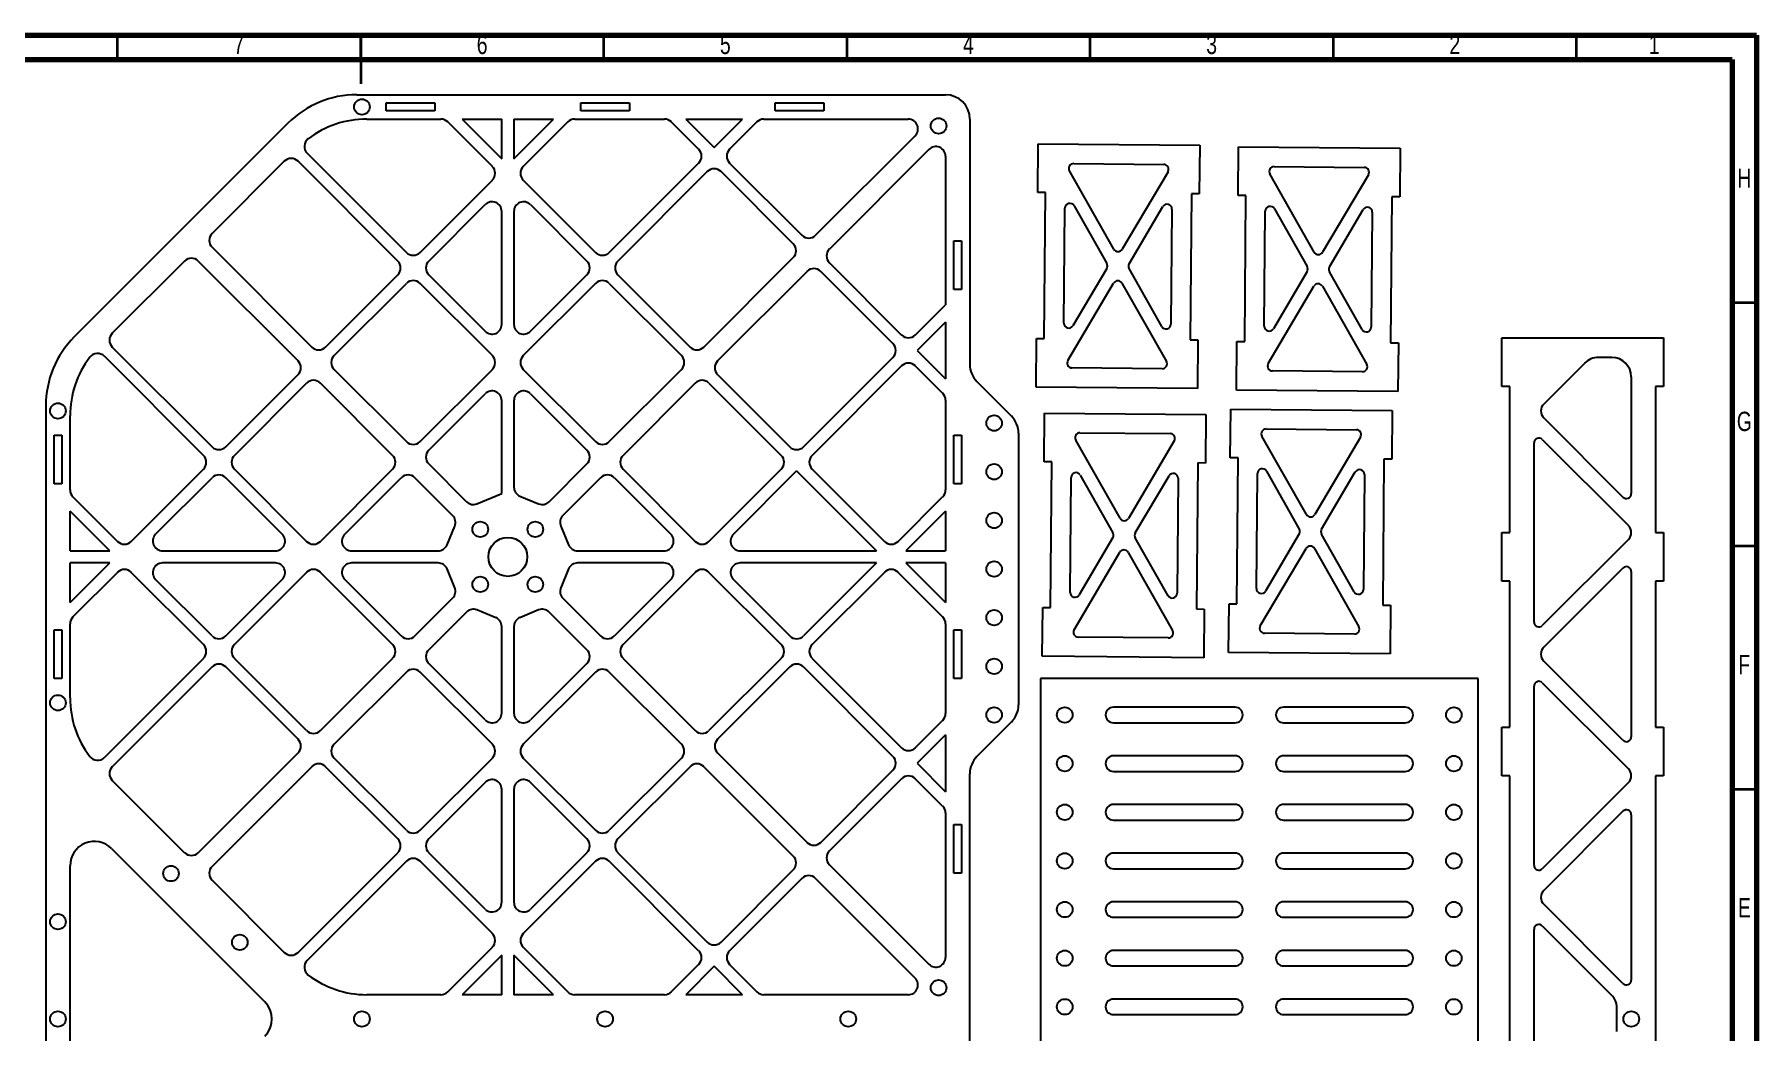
# Model space of a CAD drawing. Header units: millimetres. Extents: x 0 to 589, y 0 to 415.
# Drawn here: x 234.9 to 589, y 210.1 to 415.1 of the extents above; entities that cross this region are included whole.
import ezdxf

# ---------------------------------------------------------------- set-up
doc = ezdxf.new("R2010")
doc.units = ezdxf.units.MM
doc.styles.add('SLDTEXTSTYLE0', font='TXT', dxfattribs={"width": 0.75})

msp = doc.modelspace()

# ---------------------------------------------------------------- linework, layer by layer
at = {"color": 7, "linetype": 'Continuous', "lineweight": 70}
for p, q in [((15, 415), (589, 415)), ((589, 415), (589, 5)), ((20, 410), (584, 410)), ((584, 410), (584, 10))]:
    msp.add_line(p, q, dxfattribs=at)
at = {"color": 7, "linetype": 'Continuous', "lineweight": 35}
for p, q in [((252, 410), (252, 415)), ((302, 410), (302, 415)), ((302, 415), (302, 405)), ((352, 410), (352, 415)), ((402, 410), (402, 415)), ((452, 410), (452, 415)), ((502, 410), (502, 415)), ((552, 410), (552, 415)), ((584, 360), (589, 360)), ((584, 310), (589, 310)), ((584, 260), (589, 260))]:
    msp.add_line(p, q, dxfattribs=at)
at = {"color": 7, "linetype": 'Continuous', "lineweight": 25}
for p, q in [((301.17, 402.72), (422.24, 402.72)), ((307.24, 401.03), (317.24, 401.03)), ((307.24, 399.42), (307.24, 401.03)), ((317.24, 401.03), (317.24, 399.42)), ((347.24, 401.03), (357.24, 401.03)), ((347.24, 399.42), (347.24, 401.03)), ((357.24, 401.03), (357.24, 399.42)), ((387.24, 401.03), (397.24, 401.03)), ((387.24, 399.42), (387.24, 401.03)), ((397.24, 401.03), (397.24, 399.42)), ((287.03, 396.87), (243.1, 352.93)), ((303.24, 397.72), (318.48, 397.72)), ((317.24, 399.42), (307.24, 399.42)), ((329.06, 387.98), (319.9, 397.14)), ((322.85, 397.72), (330.99, 397.72)), ((322.85, 397.72), (330.99, 389.58)), ((330.99, 389.58), (330.99, 397.72)), ((333.49, 389.58), (341.63, 397.72)), ((333.49, 397.72), (341.63, 397.72)), ((333.49, 397.72), (333.49, 389.58)), ((344.58, 397.14), (335.42, 387.98)), ((345.99, 397.72), (364.45, 397.72)), ((357.24, 399.42), (347.24, 399.42)), ((371.48, 391.52), (365.86, 397.14)), ((368.81, 397.72), (374.66, 391.87)), ((368.81, 397.72), (380.52, 397.72)), ((374.66, 391.87), (380.52, 397.72)), ((383.47, 397.14), (377.85, 391.52)), ((384.88, 397.72), (414.58, 397.72)), ((397.24, 399.42), (387.24, 399.42)), ((427.24, 397.72), (427.24, 347.29)), ((395.52, 373.84), (415.99, 394.31)), ((291, 390.69), (311.38, 370.3)), ((418.82, 391.48), (398.35, 371.01)), ((422.24, 390.07), (422.24, 359.54)), ((441.22, 382.63), (441.3, 392.63)), ((441.3, 392.63), (474.5, 392.34)), ((474.5, 392.34), (474.42, 382.34)), ((482.42, 382.02), (482.51, 392.02)), ((482.51, 392.02), (515.71, 391.73)), ((515.71, 391.73), (515.62, 381.73)), ((286.28, 389.04), (271.43, 374.19)), ((309.61, 368.54), (289.1, 389.04)), ((353.1, 370.3), (371.48, 388.69)), ((373.25, 386.92), (354.86, 368.54)), ((390.93, 372.07), (376.08, 386.92)), ((377.85, 388.69), (392.7, 373.84)), ((456.85, 370.99), (447.72, 387.07)), ((448.6, 388.57), (467.13, 388.41)), ((467.99, 386.9), (458.58, 370.98)), ((498.05, 370.37), (488.93, 386.46)), ((489.81, 387.95), (508.34, 387.79)), ((509.19, 386.28), (499.78, 370.36)), ((314.21, 370.3), (329.06, 385.15)), ((335.42, 385.15), (350.27, 370.3)), ((442.82, 382.62), (441.22, 382.63)), ((442.55, 352.62), (442.82, 382.62)), ((315.97, 368.54), (327.57, 380.13)), ((336.9, 380.13), (348.5, 368.54)), ((446.58, 355.76), (446.79, 379.41)), ((448.66, 379.89), (455.4, 368.01)), ((459.98, 367.97), (466.93, 379.73)), ((468.79, 379.21), (468.58, 355.57)), ((472.82, 382.36), (472.55, 352.36)), ((474.42, 382.34), (472.82, 382.36)), ((484.02, 382), (482.42, 382.02)), ((483.76, 352), (484.02, 382)), ((489.86, 379.27), (496.6, 367.39)), ((501.18, 367.35), (508.13, 379.12)), ((514.02, 381.74), (513.76, 351.74)), ((515.62, 381.73), (514.02, 381.74)), ((330.99, 355.52), (330.99, 378.72)), ((333.49, 378.72), (333.49, 355.52)), ((487.79, 355.15), (487.99, 378.79)), ((509.99, 378.6), (509.78, 354.95)), ((423.93, 372.72), (425.54, 372.72)), ((423.93, 362.72), (423.93, 372.72)), ((425.54, 372.72), (425.54, 362.72)), ((265.77, 368.54), (250.92, 353.69)), ((289.1, 348.03), (268.6, 368.54)), ((271.43, 371.36), (291.93, 350.86)), ((372.54, 350.86), (390.93, 369.24)), ((294.76, 350.86), (309.61, 365.71)), ((315.97, 365.71), (327.57, 354.11)), ((336.9, 354.11), (348.5, 365.71)), ((354.86, 365.71), (369.71, 350.86)), ((393.76, 366.41), (375.37, 348.03)), ((411.43, 351.56), (396.58, 366.41)), ((398.35, 368.18), (413.2, 353.33)), ((455.39, 367.01), (448.44, 355.24)), ((466.71, 355.09), (459.97, 366.97)), ((496.59, 366.39), (489.65, 354.63)), ((507.92, 354.47), (501.17, 366.35)), ((296.53, 349.09), (311.38, 363.94)), ((329.06, 349.09), (314.21, 363.94)), ((350.27, 363.94), (335.42, 349.09)), ((353.1, 363.94), (367.95, 349.09)), ((425.54, 362.72), (423.93, 362.72)), ((447.38, 348.08), (456.79, 364)), ((458.52, 363.99), (467.65, 347.9)), ((488.59, 347.46), (497.99, 363.38)), ((499.72, 363.37), (508.85, 347.29)), ((416.03, 353.33), (422.24, 359.54)), ((422.24, 356), (416.38, 350.15)), ((422.24, 356), (422.24, 344.3)), ((250.92, 350.86), (271.43, 330.35)), ((440.87, 342.63), (440.95, 352.63)), ((440.95, 352.63), (442.55, 352.62)), ((472.55, 352.36), (474.15, 352.34)), ((474.15, 352.34), (474.07, 342.34)), ((482.07, 342.02), (482.16, 352.02)), ((482.16, 352.02), (483.76, 352)), ((513.76, 351.74), (515.36, 351.73)), ((515.36, 351.73), (515.27, 341.73)), ((536.64, 342.72), (536.64, 352.72)), ((536.64, 352.72), (569.84, 352.72)), ((569.84, 352.72), (569.84, 342.72)), ((269.66, 328.58), (249.28, 348.97)), ((393.05, 330.35), (411.43, 348.74)), ((416.38, 350.15), (422.24, 344.3)), ((545.24, 339.14), (553.66, 347.55)), ((559.24, 348.72), (556.48, 348.72)), ((274.25, 330.35), (289.1, 345.2)), ((296.53, 346.26), (311.38, 331.41)), ((314.21, 331.41), (329.06, 346.26)), ((335.42, 346.26), (350.27, 331.41)), ((353.1, 331.41), (367.95, 346.26)), ((375.37, 345.2), (390.22, 330.35)), ((413.2, 346.97), (394.82, 328.58)), ((421.65, 341.35), (416.03, 346.97)), ((428.7, 343.76), (435.77, 336.69)), ((466.77, 346.41), (448.24, 346.57)), ((507.97, 345.79), (489.44, 345.95)), ((563.24, 344.72), (563.24, 320.72)), ((276.02, 328.58), (290.87, 343.43)), ((308.55, 328.58), (293.7, 343.43)), ((315.97, 329.64), (327.57, 341.24)), ((336.9, 341.24), (348.5, 329.64)), ((370.77, 343.43), (355.93, 328.58)), ((373.6, 343.43), (388.45, 328.58)), ((422.24, 339.93), (422.24, 321.48)), ((474.07, 342.34), (440.87, 342.63)), ((515.27, 341.73), (482.07, 342.02)), ((538.24, 342.72), (536.64, 342.72)), ((538.24, 312.72), (538.24, 342.72)), ((569.84, 342.72), (568.24, 342.72)), ((568.24, 342.72), (568.24, 312.72)), ((237.24, 338.79), (237.24, 86.66)), ((242.24, 321.48), (242.24, 336.72)), ((330.99, 320.74), (330.99, 339.83)), ((333.49, 339.83), (333.49, 322.07)), ((442.49, 327.29), (442.58, 337.29)), ((442.58, 337.29), (475.78, 337)), ((475.78, 337), (475.69, 327)), ((480.79, 328.07), (480.88, 338.07)), ((480.88, 338.07), (514.08, 337.78)), ((514.08, 337.78), (513.99, 327.78)), ((437.24, 333.15), (437.24, 277.29)), ((449.88, 333.23), (468.41, 333.07)), ((488.18, 334.01), (506.71, 333.85)), ((561.53, 320.02), (545.24, 336.31)), ((238.93, 332.72), (240.54, 332.72)), ((238.93, 322.72), (238.93, 332.72)), ((240.54, 332.72), (240.54, 322.72)), ((423.93, 332.72), (425.54, 332.72)), ((423.93, 322.72), (423.93, 332.72)), ((425.54, 332.72), (425.54, 322.72)), ((458.12, 315.65), (449, 331.73)), ((469.26, 331.56), (459.85, 315.63)), ((496.43, 316.43), (487.3, 332.51)), ((507.56, 332.34), (498.16, 316.41)), ((543.24, 294.31), (543.24, 331.14)), ((544.95, 331.85), (562.66, 314.14)), ((315.97, 326.82), (323.73, 319.06)), ((340.75, 319.06), (348.5, 326.82)), ((444.09, 327.28), (442.49, 327.29)), ((443.83, 297.28), (444.09, 327.28)), ((474.09, 327.02), (473.83, 297.02)), ((475.69, 327), (474.09, 327.02)), ((482.39, 328.06), (480.79, 328.07)), ((482.13, 298.06), (482.39, 328.06)), ((512.39, 327.8), (512.13, 297.8)), ((513.99, 327.78), (512.39, 327.8)), ((240.54, 322.72), (238.93, 322.72)), ((254.81, 310.91), (269.66, 325.76)), ((259.83, 312.39), (271.43, 323.99)), ((285.85, 312.39), (274.25, 323.99)), ((276.02, 325.76), (290.87, 310.91)), ((293.7, 310.91), (308.55, 325.76)), ((298.72, 312.39), (310.32, 323.99)), ((320.9, 316.24), (313.15, 323.99)), ((351.33, 323.99), (343.58, 316.24)), ((354.16, 323.99), (365.76, 312.39)), ((355.93, 325.76), (370.77, 310.91)), ((373.6, 310.91), (388.45, 325.76)), ((391.63, 325.4), (378.62, 312.39)), ((391.63, 325.4), (408.06, 308.97)), ((394.82, 325.76), (409.67, 310.91)), ((425.54, 322.72), (423.93, 322.72)), ((447.86, 300.42), (448.06, 324.06)), ((449.93, 324.55), (456.67, 312.67)), ((461.25, 312.63), (468.2, 324.39)), ((470.06, 323.87), (469.86, 300.23)), ((486.16, 301.2), (486.37, 324.85)), ((488.24, 325.33), (494.98, 313.45)), ((499.56, 313.41), (506.5, 325.17)), ((508.36, 324.65), (508.16, 301.01)), ((242.82, 320.06), (251.98, 310.91)), ((325.9, 318.63), (330.99, 320.74)), ((334.72, 320.22), (338.57, 318.63)), ((412.49, 310.91), (421.65, 320.06)), ((250.38, 308.97), (242.24, 317.11)), ((242.24, 308.97), (242.24, 317.11)), ((422.24, 317.11), (414.1, 308.97)), ((422.24, 317.11), (422.24, 308.97)), ((319.74, 310.21), (321.33, 314.06)), ((343.14, 314.06), (344.74, 310.21)), ((456.66, 311.67), (449.72, 299.9)), ((467.99, 299.74), (461.24, 311.63)), ((494.97, 312.45), (488.02, 300.68)), ((506.29, 300.53), (499.55, 312.41)), ((536.64, 302.72), (536.64, 312.72)), ((536.64, 312.72), (538.24, 312.72)), ((568.24, 312.72), (569.84, 312.72)), ((569.84, 312.72), (569.84, 302.72)), ((242.24, 308.97), (250.38, 308.97)), ((261.24, 308.97), (284.44, 308.97)), ((300.13, 308.97), (317.89, 308.97)), ((346.59, 308.97), (364.34, 308.97)), ((380.04, 308.97), (408.06, 308.97)), ((414.1, 308.97), (422.24, 308.97)), ((448.66, 292.74), (458.06, 308.66)), ((459.79, 308.64), (468.92, 292.56)), ((486.96, 293.52), (496.37, 309.44)), ((498.1, 309.43), (507.22, 293.34)), ((562.66, 311.31), (544.95, 293.6)), ((250.38, 306.47), (242.24, 306.47)), ((242.24, 298.33), (242.24, 306.47)), ((242.24, 298.33), (250.38, 306.47)), ((251.98, 304.54), (242.82, 295.38)), ((269.66, 289.69), (254.81, 304.54)), ((284.44, 306.47), (261.24, 306.47)), ((290.87, 304.54), (276.02, 289.69)), ((308.55, 289.69), (293.7, 304.54)), ((317.89, 306.47), (300.13, 306.47)), ((321.33, 301.39), (319.74, 305.24)), ((344.74, 305.24), (343.14, 301.39)), ((364.34, 306.47), (346.59, 306.47)), ((370.77, 304.54), (355.93, 289.69)), ((388.45, 289.69), (373.6, 304.54)), ((408.06, 306.47), (380.04, 306.47)), ((408.06, 306.47), (393.05, 291.46)), ((409.67, 304.54), (394.82, 289.69)), ((421.65, 295.38), (412.49, 304.54)), ((414.1, 306.47), (422.24, 298.33)), ((422.24, 306.47), (414.1, 306.47)), ((422.24, 306.47), (422.24, 298.33)), ((545.24, 289.14), (561.53, 305.43)), ((563.24, 304.72), (563.24, 270.72)), ((271.43, 291.46), (259.83, 303.06)), ((274.25, 291.46), (285.85, 303.06)), ((310.32, 291.46), (298.72, 303.06)), ((365.76, 303.06), (354.16, 291.46)), ((378.62, 303.06), (390.22, 291.46)), ((538.24, 302.72), (536.64, 302.72)), ((538.24, 272.72), (538.24, 302.72)), ((569.84, 302.72), (568.24, 302.72)), ((568.24, 302.72), (568.24, 272.72)), ((313.15, 291.46), (320.9, 299.21)), ((343.58, 299.21), (351.33, 291.46)), ((480.44, 288.07), (480.53, 298.07)), ((480.53, 298.07), (482.13, 298.06)), ((512.13, 297.8), (513.73, 297.78)), ((513.73, 297.78), (513.64, 287.78)), ((242.24, 278.73), (242.24, 293.97)), ((323.73, 296.38), (315.97, 288.63)), ((329.75, 295.22), (325.9, 296.82)), ((338.57, 296.82), (334.72, 295.22)), ((348.5, 288.63), (340.75, 296.38)), ((422.24, 293.97), (422.24, 275.52)), ((442.14, 287.29), (442.23, 297.29)), ((442.23, 297.29), (443.83, 297.28)), ((473.83, 297.02), (475.43, 297)), ((475.43, 297), (475.34, 287)), ((238.93, 292.72), (240.54, 292.72)), ((238.93, 282.72), (238.93, 292.72)), ((240.54, 292.72), (240.54, 282.72)), ((330.99, 275.62), (330.99, 293.38)), ((333.49, 293.38), (333.49, 275.62)), ((423.93, 292.72), (425.54, 292.72)), ((423.93, 282.72), (423.93, 292.72)), ((425.54, 292.72), (425.54, 282.72)), ((468.04, 291.07), (449.51, 291.23)), ((506.34, 291.85), (487.81, 292.01)), ((249.28, 266.48), (269.66, 286.86)), ((290.87, 272.02), (276.02, 286.86)), ((293.7, 272.02), (308.55, 286.86)), ((355.93, 286.86), (370.77, 272.02)), ((388.45, 286.86), (373.6, 272.02)), ((394.82, 286.86), (413.2, 268.48)), ((475.34, 287), (442.14, 287.29)), ((513.64, 287.78), (480.44, 288.07)), ((271.43, 285.1), (250.92, 264.59)), ((289.1, 270.25), (274.25, 285.1)), ((311.38, 284.04), (296.53, 269.19)), ((329.06, 269.19), (314.21, 284.04)), ((327.57, 274.2), (315.97, 285.8)), ((350.27, 284.04), (335.42, 269.19)), ((348.5, 285.8), (336.9, 274.2)), ((367.95, 269.19), (353.1, 284.04)), ((390.22, 285.1), (375.37, 270.25)), ((411.43, 266.71), (393.05, 285.1)), ((561.53, 270.02), (545.24, 286.31)), ((240.54, 282.72), (238.93, 282.72)), ((425.54, 282.72), (423.93, 282.72)), ((531.76, 282.72), (441.76, 282.72)), ((441.76, 282.72), (441.76, 22.72)), ((531.76, 22.72), (531.76, 282.72)), ((543.24, 244.31), (543.24, 281.14)), ((544.95, 281.85), (562.66, 264.14)), ((481.76, 276.82), (456.76, 276.82)), ((516.76, 276.82), (491.76, 276.82)), ((416.03, 268.48), (421.65, 274.1)), ((435.77, 273.76), (428.7, 266.69)), ((456.76, 273.62), (481.76, 273.62)), ((491.76, 273.62), (516.76, 273.62)), ((536.64, 262.72), (536.64, 272.72)), ((536.64, 272.72), (538.24, 272.72)), ((568.24, 272.72), (569.84, 272.72)), ((569.84, 272.72), (569.84, 262.72)), ((422.24, 271.15), (416.38, 265.3)), ((422.24, 271.15), (422.24, 259.44)), ((268.6, 246.91), (289.1, 267.42)), ((311.38, 251.51), (296.53, 266.36)), ((314.21, 251.51), (329.06, 266.36)), ((335.42, 266.36), (350.27, 251.51)), ((367.95, 266.36), (353.1, 251.51)), ((375.37, 267.42), (393.76, 249.03)), ((481.76, 266.82), (456.76, 266.82)), ((516.76, 266.82), (491.76, 266.82)), ((291.93, 264.59), (271.43, 244.08)), ((309.61, 249.74), (294.76, 264.59)), ((369.71, 264.59), (354.86, 249.74)), ((390.93, 246.21), (372.54, 264.59)), ((396.58, 249.03), (411.43, 263.88)), ((413.2, 262.12), (398.35, 247.27)), ((421.65, 256.49), (416.03, 262.12)), ((416.38, 265.3), (422.24, 259.44)), ((427.24, 162.29), (427.24, 263.15)), ((456.76, 263.62), (481.76, 263.62)), ((491.76, 263.62), (516.76, 263.62)), ((538.24, 262.72), (536.64, 262.72)), ((538.24, 112.72), (538.24, 262.72)), ((569.84, 262.72), (568.24, 262.72)), ((568.24, 262.72), (568.24, 112.72)), ((250.92, 261.76), (265.77, 246.91)), ((327.57, 261.34), (315.97, 249.74)), ((330.99, 236.73), (330.99, 259.93)), ((333.49, 259.93), (333.49, 236.73)), ((348.5, 249.74), (336.9, 261.34)), ((562.66, 261.31), (544.95, 243.6)), ((422.24, 255.08), (422.24, 225.38)), ((481.76, 256.82), (456.76, 256.82)), ((516.76, 256.82), (491.76, 256.82)), ((545.24, 239.14), (561.53, 255.43)), ((423.93, 252.72), (425.54, 252.72)), ((423.93, 242.72), (423.93, 252.72)), ((425.54, 252.72), (425.54, 242.72)), ((456.76, 253.62), (481.76, 253.62)), ((491.76, 253.62), (516.76, 253.62)), ((563.24, 254.72), (563.24, 220.72)), ((250.77, 247.77), (282.28, 216.26)), ((289.1, 226.41), (309.61, 246.91)), ((311.38, 245.14), (291, 224.76)), ((329.06, 230.3), (314.21, 245.14)), ((327.57, 235.31), (315.97, 246.91)), ((350.27, 245.14), (335.42, 230.3)), ((348.5, 246.91), (336.9, 235.31)), ((371.48, 226.76), (353.1, 245.14)), ((354.86, 246.91), (373.25, 228.53)), ((398.35, 244.44), (418.82, 223.97)), ((481.76, 246.82), (456.76, 246.82)), ((516.76, 246.82), (491.76, 246.82)), ((242.24, 181.22), (242.24, 244.23)), ((271.43, 241.26), (286.28, 226.41)), ((376.08, 228.53), (390.93, 243.38)), ((392.7, 241.61), (377.85, 226.76)), ((415.99, 221.14), (395.52, 241.61)), ((425.54, 242.72), (423.93, 242.72)), ((456.76, 243.62), (481.76, 243.62)), ((491.76, 243.62), (516.76, 243.62)), ((481.76, 236.82), (456.76, 236.82)), ((516.76, 236.82), (491.76, 236.82)), ((561.53, 220.02), (545.24, 236.31)), ((456.76, 233.62), (481.76, 233.62)), ((491.76, 233.62), (516.76, 233.62)), ((543.24, 194.31), (543.24, 231.14)), ((544.95, 231.85), (559.36, 217.43)), ((319.9, 218.31), (329.06, 227.47)), ((335.42, 227.47), (344.58, 218.31)), ((481.76, 226.82), (456.76, 226.82)), ((516.76, 226.82), (491.76, 226.82)), ((330.99, 225.86), (322.85, 217.72)), ((330.99, 217.72), (330.99, 225.86)), ((333.49, 225.86), (333.49, 217.72)), ((341.63, 217.72), (333.49, 225.86)), ((365.86, 218.31), (371.48, 223.93)), ((374.66, 223.58), (368.81, 217.72)), ((380.52, 217.72), (374.66, 223.58)), ((377.85, 223.93), (383.47, 218.31)), ((456.76, 223.62), (481.76, 223.62)), ((491.76, 223.62), (516.76, 223.62)), ((318.48, 217.72), (303.24, 217.72)), ((330.99, 217.72), (322.85, 217.72)), ((341.63, 217.72), (333.49, 217.72)), ((364.45, 217.72), (345.99, 217.72)), ((380.52, 217.72), (368.81, 217.72)), ((414.58, 217.72), (384.88, 217.72)), ((481.76, 216.82), (456.76, 216.82)), ((516.76, 216.82), (491.76, 216.82)), ((456.76, 213.62), (481.76, 213.62)), ((491.76, 213.62), (516.76, 213.62)), ((560.24, 210.14), (560.24, 215.31))]:
    msp.add_line(p, q, dxfattribs=at)
for centre, radius in [((302.24, 400.22), 1.6), ((420.82, 396.31), 1.6), ((239.74, 337.72), 1.6), ((432.24, 335.22), 1.6), ((432.24, 325.22), 1.6), ((432.24, 315.22), 1.6), ((326.58, 313.38), 1.6), ((332.24, 307.72), 4), ((337.89, 313.38), 1.6), ((432.24, 305.22), 1.6), ((326.58, 302.07), 1.6), ((337.89, 302.07), 1.6), ((432.24, 295.22), 1.6), ((432.24, 285.22), 1.6), ((239.74, 277.72), 1.6), ((432.24, 275.22), 1.6), ((446.76, 275.22), 1.6), ((526.76, 275.22), 1.6), ((446.76, 265.22), 1.6), ((526.76, 265.22), 1.6), ((446.76, 255.22), 1.6), ((526.76, 255.22), 1.6), ((446.76, 245.22), 1.6), ((526.76, 245.22), 1.6), ((262.99, 242.62), 1.6), ((239.74, 232.72), 1.6), ((446.76, 235.22), 1.6), ((526.76, 235.22), 1.6), ((277.13, 228.48), 1.6), ((446.76, 225.22), 1.6), ((526.76, 225.22), 1.6), ((420.82, 219.14), 1.6), ((446.76, 215.22), 1.6), ((526.76, 215.22), 1.6), ((239.74, 212.72), 1.6), ((302.24, 212.72), 1.6), ((352.24, 212.72), 1.6), ((402.24, 212.72), 1.6), ((563.24, 212.72), 1.6)]:
    msp.add_circle(centre, radius, dxfattribs=at)
for centre, radius, start, end in [((301.17, 382.72), 20, 90, 135), ((422.24, 397.72), 5, 0, 90), ((303.24, 377.72), 20, 90, 127.0002), ((318.48, 395.72), 2, 45, 90), ((345.99, 395.72), 2, 90, 135), ((364.45, 395.72), 2, 45, 90), ((384.88, 395.72), 2, 90, 135), ((414.58, 395.72), 2, 315, 90), ((292.41, 392.1), 2, 127.0002, 225), ((287.69, 387.63), 2, 45, 135), ((370.07, 390.1), 2, 315, 45), ((379.26, 390.1), 2, 135, 225), ((420.24, 390.07), 2, 0, 135), ((327.64, 386.57), 2, 315, 45), ((336.83, 386.57), 2, 135, 225), ((374.66, 385.51), 2, 45, 135), ((448.59, 387.57), 1, 89.5, 209.5686), ((467.12, 387.41), 1, 329.4314, 89.5), ((489.8, 386.95), 1, 89.5, 209.5686), ((508.33, 386.79), 1, 329.4314, 89.5), ((328.99, 378.72), 2, 0, 135), ((335.49, 378.72), 2, 45, 180), ((447.79, 379.4), 1, 29.5686, 179.5), ((467.79, 379.22), 1, 359.5, 149.4314), ((488.99, 378.78), 1, 29.5686, 179.5), ((508.99, 378.61), 1, 359.5, 149.4314), ((272.84, 372.78), 2, 135, 225), ((389.51, 370.66), 2, 315, 45), ((394.11, 375.25), 2, 225, 315), ((267.18, 367.12), 2, 45, 135), ((308.2, 367.12), 2, 315, 45), ((312.79, 371.72), 2, 225, 315), ((317.39, 367.12), 2, 135, 225), ((347.09, 367.12), 2, 315, 45), ((351.68, 371.72), 2, 225, 315), ((356.28, 367.12), 2, 135, 225), ((399.77, 369.6), 2, 135, 225), ((457.72, 371.48), 1, 209.5686, 329.4314), ((498.92, 370.87), 1, 209.5686, 329.4314), ((395.17, 365), 2, 45, 135), ((454.53, 367.52), 1, 329.4314, 29.5686), ((460.84, 367.46), 1, 149.4314, 209.5686), ((495.73, 366.9), 1, 329.4314, 29.5686), ((502.04, 366.84), 1, 149.4314, 209.5686), ((312.79, 362.52), 2, 45, 135), ((351.68, 362.52), 2, 45, 135), ((457.65, 363.49), 1, 29.5686, 149.4314), ((498.85, 362.88), 1, 29.5686, 149.4314), ((328.99, 355.52), 2, 225, 0), ((335.49, 355.52), 2, 180, 315), ((447.58, 355.75), 1, 179.5, 329.4314), ((467.58, 355.58), 1, 209.5686, 359.5), ((488.79, 355.14), 1, 179.5, 329.4314), ((508.78, 354.96), 1, 209.5686, 359.5), ((257.24, 338.79), 20, 135, 180), ((252.33, 352.27), 2, 135, 225), ((293.35, 352.27), 2, 225, 315), ((371.13, 352.27), 2, 225, 315), ((410.02, 350.15), 2, 315, 45), ((414.62, 354.75), 2, 225, 315), ((262.24, 336.72), 20, 142.9998, 180), ((247.86, 347.55), 2, 45, 142.9998), ((287.69, 346.61), 2, 315, 45), ((297.94, 347.68), 2, 135, 225), ((327.64, 347.68), 2, 315, 45), ((336.83, 347.68), 2, 135, 225), ((366.53, 347.68), 2, 315, 45), ((376.79, 346.61), 2, 135, 225), ((414.62, 345.55), 2, 45, 135), ((432.24, 347.29), 5, 180, 225), ((448.25, 347.57), 1, 149.4314, 269.5), ((466.78, 347.41), 1, 269.5, 29.5686), ((489.45, 346.95), 1, 149.4314, 269.5), ((507.98, 346.79), 1, 269.5, 29.5686), ((556.48, 344.72), 4, 90, 135), ((559.24, 344.72), 4, 0, 90), ((292.29, 342.02), 2, 45, 135), ((372.19, 342.02), 2, 45, 135), ((328.99, 339.83), 2, 0, 135), ((335.49, 339.83), 2, 45, 180), ((420.24, 339.93), 2, 0, 45), ((432.24, 333.15), 5, 0, 45), ((546.66, 337.72), 2, 135, 225), ((449.87, 332.23), 1, 89.5, 209.5686), ((468.4, 332.07), 1, 329.4314, 89.5), ((488.17, 333.01), 1, 89.5, 209.5686), ((506.7, 332.85), 1, 329.4314, 89.5), ((272.84, 331.77), 2, 225, 315), ((312.79, 332.83), 2, 225, 315), ((317.39, 328.23), 2, 135, 225), ((347.09, 328.23), 2, 315, 45), ((351.68, 332.83), 2, 225, 315), ((391.63, 331.77), 2, 225, 315), ((544.24, 331.14), 1, 45, 180), ((268.24, 327.17), 2, 315, 45), ((277.44, 327.17), 2, 135, 225), ((307.14, 327.17), 2, 315, 45), ((357.34, 327.17), 2, 135, 225), ((387.04, 327.17), 2, 315, 45), ((396.23, 327.17), 2, 135, 225), ((487.37, 324.84), 1, 29.5686, 179.5), ((272.84, 322.57), 2, 45, 135), ((311.73, 322.57), 2, 45, 135), ((352.74, 322.57), 2, 45, 135), ((449.06, 324.06), 1, 29.5686, 179.5), ((469.06, 323.88), 1, 359.5, 149.4314), ((507.36, 324.66), 1, 359.5, 149.4314), ((244.24, 321.48), 2, 180, 225), ((325.14, 320.48), 2, 225, 292.5), ((335.49, 322.07), 2, 180, 247.5), ((339.34, 320.48), 2, 247.5, 315), ((420.24, 321.48), 2, 315, 0), ((562.24, 320.72), 1, 225, 0), ((319.48, 314.82), 2, 337.5, 45), ((344.99, 314.82), 2, 135, 202.5), ((458.99, 316.14), 1, 209.5686, 329.4314), ((497.3, 316.92), 1, 209.5686, 329.4314), ((261.24, 310.97), 2, 135, 270), ((284.44, 310.97), 2, 270, 45), ((300.13, 310.97), 2, 135, 270), ((364.34, 310.97), 2, 270, 45), ((380.04, 310.97), 2, 135, 270), ((455.8, 312.17), 1, 329.4314, 29.5686), ((462.11, 312.12), 1, 149.4314, 209.5686), ((494.11, 312.96), 1, 329.4314, 29.5686), ((500.42, 312.9), 1, 149.4314, 209.5686), ((561.24, 312.72), 2, 315, 45), ((253.4, 312.32), 2, 225, 315), ((292.29, 312.32), 2, 225, 315), ((317.89, 310.97), 2, 270, 337.5), ((346.59, 310.97), 2, 202.5, 270), ((372.19, 312.32), 2, 225, 315), ((411.08, 312.32), 2, 225, 315), ((458.92, 308.15), 1, 29.5686, 149.4314), ((497.23, 308.93), 1, 29.5686, 149.4314), ((253.4, 303.13), 2, 45, 135), ((261.24, 304.47), 2, 90, 225), ((284.44, 304.47), 2, 315, 90), ((292.29, 303.13), 2, 45, 135), ((300.13, 304.47), 2, 90, 225), ((317.89, 304.47), 2, 22.5, 90), ((346.59, 304.47), 2, 90, 157.5), ((364.34, 304.47), 2, 315, 90), ((372.19, 303.13), 2, 45, 135), ((380.04, 304.47), 2, 90, 225), ((411.08, 303.13), 2, 45, 135), ((562.24, 304.72), 1, 0, 135), ((319.48, 300.63), 2, 315, 22.5), ((344.99, 300.63), 2, 157.5, 225), ((487.16, 301.19), 1, 179.5, 329.4314), ((507.16, 301.02), 1, 209.5686, 359.5), ((448.86, 300.41), 1, 179.5, 329.4314), ((468.86, 300.24), 1, 209.5686, 359.5), ((244.24, 293.97), 2, 135, 180), ((325.14, 294.97), 2, 67.5, 135), ((328.99, 293.38), 2, 0, 67.5), ((335.49, 293.38), 2, 112.5, 180), ((339.34, 294.97), 2, 45, 112.5), ((420.24, 293.97), 2, 0, 45), ((544.24, 294.31), 1, 180, 315), ((272.84, 292.87), 2, 225, 315), ((311.73, 292.87), 2, 225, 315), ((352.74, 292.87), 2, 225, 315), ((391.63, 292.87), 2, 225, 315), ((449.52, 292.23), 1, 149.4314, 269.5), ((468.05, 292.07), 1, 269.5, 29.5686), ((487.82, 293.01), 1, 149.4314, 269.5), ((506.35, 292.85), 1, 269.5, 29.5686), ((268.24, 288.28), 2, 315, 45), ((277.44, 288.28), 2, 135, 225), ((307.14, 288.28), 2, 315, 45), ((317.39, 287.22), 2, 135, 225), ((347.09, 287.22), 2, 315, 45), ((357.34, 288.28), 2, 135, 225), ((387.04, 288.28), 2, 315, 45), ((396.23, 288.28), 2, 135, 225), ((546.66, 287.72), 2, 135, 225), ((272.84, 283.68), 2, 45, 135), ((312.79, 282.62), 2, 45, 135), ((351.68, 282.62), 2, 45, 135), ((391.63, 283.68), 2, 45, 135), ((544.24, 281.14), 1, 45, 180), ((262.24, 278.73), 20, 180, 217.0002), ((432.24, 277.29), 5, 315, 0), ((456.76, 275.22), 1.6, 90, 270), ((481.76, 275.22), 1.6, 270, 90), ((491.76, 275.22), 1.6, 90, 270), ((516.76, 275.22), 1.6, 270, 90), ((328.99, 275.62), 2, 225, 0), ((335.49, 275.62), 2, 180, 315), ((420.24, 275.52), 2, 315, 0), ((287.69, 268.83), 2, 315, 45), ((292.29, 273.43), 2, 225, 315), ((297.94, 267.77), 2, 135, 225), ((327.64, 267.77), 2, 315, 45), ((336.83, 267.77), 2, 135, 225), ((366.53, 267.77), 2, 315, 45), ((372.19, 273.43), 2, 225, 315), ((376.79, 268.83), 2, 135, 225), ((562.24, 270.72), 1, 225, 0), ((247.86, 267.9), 2, 217.0002, 315), ((410.02, 265.3), 2, 315, 45), ((414.62, 269.89), 2, 225, 315), ((432.24, 263.15), 5, 135, 180), ((456.76, 265.22), 1.6, 90, 270), ((481.76, 265.22), 1.6, 270, 90), ((491.76, 265.22), 1.6, 90, 270), ((516.76, 265.22), 1.6, 270, 90), ((252.33, 263.18), 2, 135, 225), ((293.35, 263.18), 2, 45, 135), ((371.13, 263.18), 2, 45, 135), ((414.62, 260.7), 2, 45, 135), ((561.24, 262.72), 2, 315, 45), ((328.99, 259.93), 2, 0, 135), ((335.49, 259.93), 2, 45, 180), ((420.24, 255.08), 2, 0, 45), ((456.76, 255.22), 1.6, 90, 270), ((481.76, 255.22), 1.6, 270, 90), ((491.76, 255.22), 1.6, 90, 270), ((516.76, 255.22), 1.6, 270, 90), ((562.24, 254.72), 1, 0, 135), ((312.79, 252.92), 2, 225, 315), ((351.68, 252.92), 2, 225, 315), ((247.24, 244.23), 5, 45, 180), ((308.2, 248.33), 2, 315, 45), ((317.39, 248.33), 2, 135, 225), ((347.09, 248.33), 2, 315, 45), ((356.28, 248.33), 2, 135, 225), ((395.17, 250.45), 2, 225, 315), ((267.18, 248.33), 2, 225, 315), ((312.79, 243.73), 2, 45, 135), ((351.68, 243.73), 2, 45, 135), ((389.51, 244.79), 2, 315, 45), ((399.77, 245.85), 2, 135, 225), ((456.76, 245.22), 1.6, 90, 270), ((481.76, 245.22), 1.6, 270, 90), ((491.76, 245.22), 1.6, 90, 270), ((516.76, 245.22), 1.6, 270, 90), ((272.84, 242.67), 2, 135, 225), ((394.11, 240.2), 2, 45, 135), ((544.24, 244.31), 1, 180, 315), ((546.66, 237.72), 2, 135, 225), ((328.99, 236.73), 2, 225, 0), ((335.49, 236.73), 2, 180, 315), ((456.76, 235.22), 1.6, 90, 270), ((481.76, 235.22), 1.6, 270, 90), ((491.76, 235.22), 1.6, 90, 270), ((516.76, 235.22), 1.6, 270, 90), ((327.64, 228.88), 2, 315, 45), ((336.83, 228.88), 2, 135, 225), ((544.24, 231.14), 1, 45, 180), ((370.07, 225.35), 2, 315, 45), ((374.66, 229.94), 2, 225, 315), ((379.26, 225.35), 2, 135, 225), ((456.76, 225.22), 1.6, 90, 270), ((481.76, 225.22), 1.6, 270, 90), ((491.76, 225.22), 1.6, 90, 270), ((516.76, 225.22), 1.6, 270, 90), ((287.69, 227.82), 2, 225, 315), ((292.41, 223.35), 2, 135, 232.9998), ((420.24, 225.38), 2, 225, 0), ((303.24, 237.72), 20, 232.9998, 270), ((414.58, 219.72), 2, 270, 45), ((562.24, 220.72), 1, 225, 0), ((278.74, 212.72), 5, 315, 45), ((318.48, 219.72), 2, 270, 315), ((345.99, 219.72), 2, 225, 270), ((364.45, 219.72), 2, 270, 315), ((384.88, 219.72), 2, 225, 270), ((456.76, 215.22), 1.6, 90, 270), ((481.76, 215.22), 1.6, 270, 90), ((491.76, 215.22), 1.6, 90, 270), ((516.76, 215.22), 1.6, 270, 90), ((557.24, 215.31), 3, 0, 45)]:
    msp.add_arc(centre, radius, start, end, dxfattribs=at)

# ---------------------------------------------------------------- texts
at = {"color": 7, "linetype": 'Continuous', "lineweight": 0, "char_height": 3.97, "attachment_point": 2, "style": 'SLDTEXTSTYLE0'}
for s, insert in [('7', (276.96, 415.06)), ('6', (326.96, 415.06)), ('5', (376.96, 415.06)), ('4', (426.96, 415.06)), ('3', (476.96, 415.06)), ('2', (526.96, 415.06)), ('1', (567.96, 415.06)), ('H', (586.49, 387.56)), ('G', (586.49, 337.56)), ('F', (586.46, 287.56)), ('E', (586.51, 237.56))]:
    msp.add_mtext(s, dxfattribs=dict(at, insert=insert))

doc.saveas('drawing.dxf')
